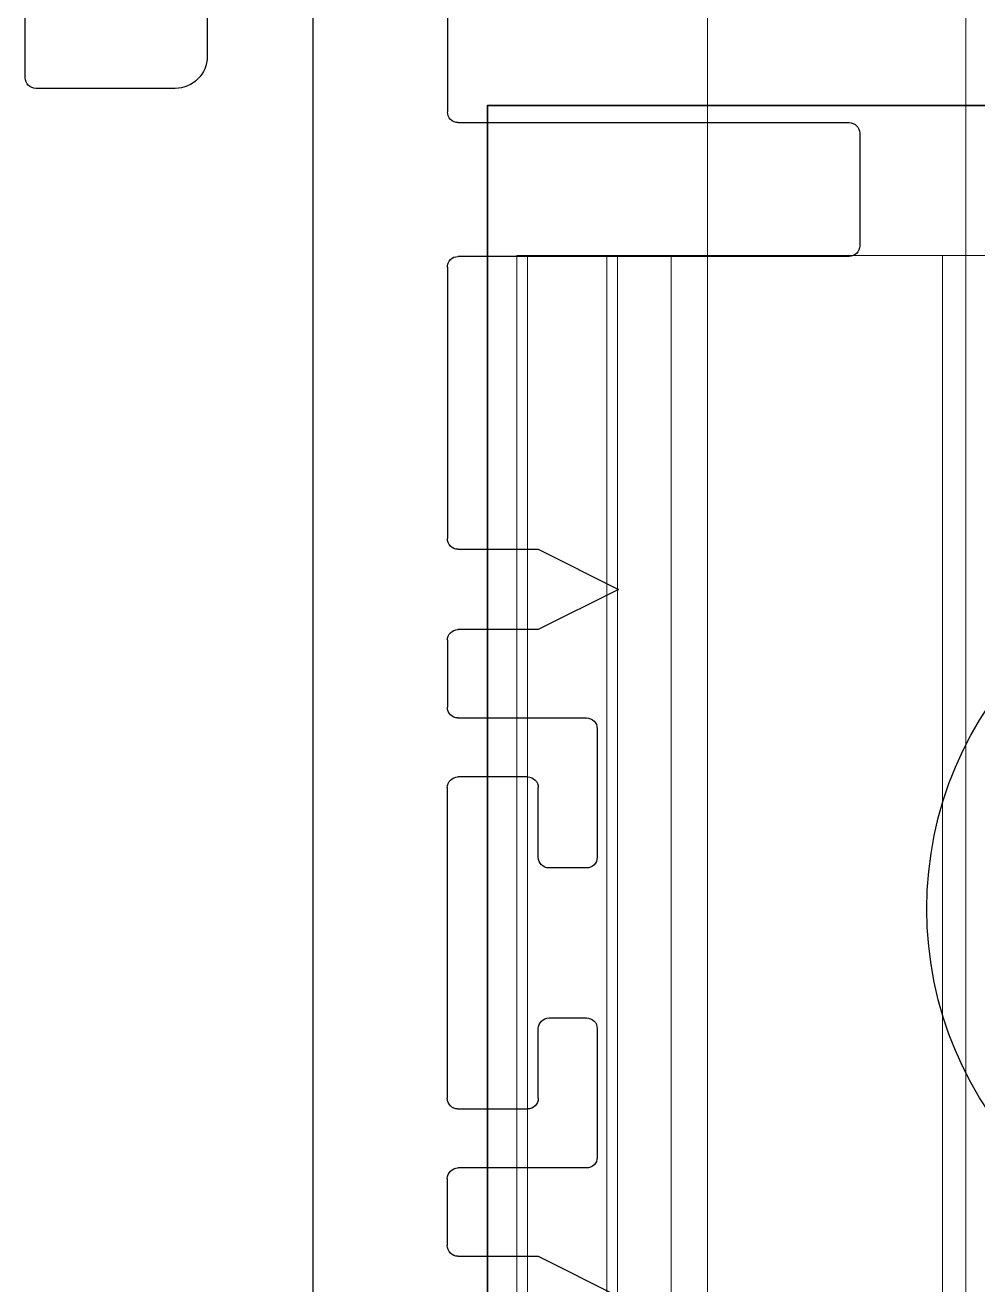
# Model space of a CAD drawing. Extents: x -82 to 113, y -82 to 93.
# Drawn here: x 17.763 to 18.653, y 85.958 to 87.133 of the extents above; entities that cross this region are included whole.
import ezdxf

# ---------------------------------------------------------------- set-up
doc = ezdxf.new("R2010")
doc.units = 0
doc.header["$MEASUREMENT"] = 0
doc.linetypes.add('SLD-Solid', pattern=[0])
doc.layers.get('0').update_dxf_attribs({"linetype": 'CONTINUOUS'})
for name, color, linetype in [('Ballons', 7, 'CONTINUOUS'), ('DIM', 7, 'CONTINUOUS'), ('FRAME', 1, 'CONTINUOUS'), ('INERTIA', 7, 'CONTINUOUS'), ('VENT', 5, 'CONTINUOUS')]:
    doc.layers.add(name, color=color, linetype=linetype)

# ---------------------------------------------------------------- blocks, each defined once
blk = doc.blocks.new('91251A555')
at = {"color": 7, "linetype": 'SLD-Solid', "lineweight": 15}
for p, q in [((2.0682, 0.1207), (0.2321, 0.1207)), ((0.2321, -0.1207), (2.0682, -0.1207))]:
    blk.add_line(p, q, dxfattribs=at)
blk = doc.blocks.new('25201 bom')
at = {"color": 7, "linetype": 'Continuous', "lineweight": 15}
for p, q in [((0.2925, 0.61), (0.3425, 0.61)), ((0.3425, 0.61), (0.3425, -0.61)), ((0.3425, 0.61), (0.596, 0.61)), ((0.596, 0.61), (0.596, -0.61)), ((0.596, 0.61), (0.646, 0.61)), ((0.646, 0.61), (0.646, -0.61)), ((0.646, 0.61), (0.656, 0.61)), ((0.656, 0.61), (0.656, -0.61)), ((0.656, 0.61), (0.73, 0.61)), ((0.73, 0.61), (0.73, -0.61)), ((0.73, 0.61), (0.74, 0.61)), ((0.74, 0.61), (0.74, -0.61))]:
    blk.add_line(p, q, dxfattribs=at)
blk = doc.blocks.new('spacer')
at = {"layer": 'INERTIA', "color": 7, "lineweight": 35}
blk.add_lwpolyline([(-2.5956, 35.8969), (-1.0956, 35.8969), (-1.0956, 37.3969), (-2.5956, 37.3969)], close=True, dxfattribs=at)
blk = doc.blocks.new('3203-2_Sash_Component')
for p, q in [((0.0865, 0.01), (0.0865, 3.7399)), ((-0.039, 3.2957), (-0.039, 2.8849)), ((-0.049, 2.8749), (-0.414, 2.8749)), ((-0.424, 2.8649), (-0.424, 2.7599)), ((-0.414, 2.7499), (-0.0489, 2.7499)), ((-0.0389, 2.7399), (-0.0389, 2.4866)), ((-0.1237, 2.4766), (-0.1987, 2.4391)), ((-0.0489, 2.4766), (-0.1237, 2.4766)), ((-0.1987, 2.4391), (-0.1238, 2.4016)), ((-0.1238, 2.4016), (-0.0488, 2.4016)), ((-0.0389, 2.3916), (-0.0389, 2.3291)), ((-0.0488, 2.3191), (-0.1688, 2.3191)), ((-0.1788, 2.3091), (-0.1788, 2.1891)), ((-0.1138, 2.2641), (-0.0488, 2.2641)), ((-0.1238, 2.1891), (-0.1238, 2.2541)), ((-0.0388, 2.2541), (-0.0388, 1.9641)), ((-0.1688, 2.1791), (-0.1338, 2.1791)), ((-0.1338, 2.0391), (-0.1688, 2.0391)), ((-0.1788, 2.0291), (-0.1788, 1.9091)), ((-0.1238, 1.9641), (-0.1238, 2.0291)), ((-0.0488, 1.9541), (-0.1138, 1.9541)), ((-0.1688, 1.8991), (-0.0488, 1.8991)), ((-0.0388, 1.8891), (-0.0388, 1.8266)), ((-0.1238, 1.8166), (-0.1987, 1.7791)), ((-0.0488, 1.8166), (-0.1238, 1.8166))]:
    blk.add_line(p, q)
for centre, start, end in [((-0.049, 2.8849), 270, 0), ((-0.414, 2.8649), 90, 180), ((-0.414, 2.7599), 180, 270), ((-0.0489, 2.7399), 0, 90), ((-0.0489, 2.4866), 269.9914, 0), ((-0.0489, 2.3916), 0.0004, 89.9914), ((-0.0489, 2.3291), 270.0086, 0.0086), ((-0.1688, 2.3091), 90.0086, 180.0086), ((-0.1138, 2.2541), 90.0086, 180.0086), ((-0.0488, 2.2541), 0.0086, 90.0086), ((-0.1688, 2.1891), 180.0086, 270.0086), ((-0.1338, 2.1891), 270.0086, 0.0086), ((-0.1688, 2.0291), 90.0086, 180.0086), ((-0.1338, 2.0291), 0.0086, 90.0086), ((-0.1138, 1.9641), 180.0086, 270.0086), ((-0.0488, 1.9641), 270.0086, 0.0086), ((-0.1688, 1.9091), 180.0086, 270.0086), ((-0.0488, 1.8891), 0.0086, 90.0086), ((-0.0488, 1.8266), 270.0086, 0.0267)]:
    blk.add_arc(centre, 0.01, start, end)
blk = doc.blocks.new('3203_Sash_Assembly')
blk.add_blockref('3203-2_Sash_Component', (2.1005, -0.6859))
blk = doc.blocks.new('3201-2_Nail-Fin_Frame_Component')
for p, q in [((-1.9187, -1.99), (-1.9187, -1.01)), ((-2.0887, -1.9175), (-2.0887, -1.97)), ((-2.0587, -2), (-1.9287, -2))]:
    blk.add_line(p, q)
for centre, radius, start, end in [((-2.0587, -1.97), 0.03, 180, 270), ((-1.9287, -1.99), 0.01, 270, 360)]:
    blk.add_arc(centre, radius, start, end)
blk = doc.blocks.new('3209_In-Swing_Nail-Fin_Frame_Assembly')
at = {"xscale": -1}
blk.add_blockref('3201-2_Nail-Fin_Frame_Component', (0, 0), dxfattribs=at)

msp = doc.modelspace()

# ---------------------------------------------------------------- linework, layer by layer
at = {"layer": 'Ballons'}
msp.add_circle((18.9452, 86.3085), 0.34, dxfattribs=at)

# ---------------------------------------------------------------- block references
at = {"layer": 'Ballons', "xscale": -1, "rotation": 359.9999999994975}
msp.add_blockref('25201 bom', (18.9624, 86.3085), dxfattribs=at)
at = {"layer": 'DIM', "xscale": -1, "rotation": 359.9999999994975}
msp.add_blockref('spacer', (17.0995, 49.6616), dxfattribs=at)
at = {"layer": 'FRAME'}
msp.add_blockref('3209_In-Swing_Nail-Fin_Frame_Assembly', (15.8446, 89.0744), dxfattribs=at)
at = {"layer": 'INERTIA', "xscale": -1, "rotation": 89.99999999949752}
msp.add_blockref('91251A555', (18.521, 87.982), dxfattribs=at)
at = {"layer": 'VENT', "xscale": -1, "rotation": 359.9999999994975}
msp.add_blockref('3203_Sash_Assembly', (20.2191, 84.8535), dxfattribs=at)

doc.saveas('drawing.dxf')
